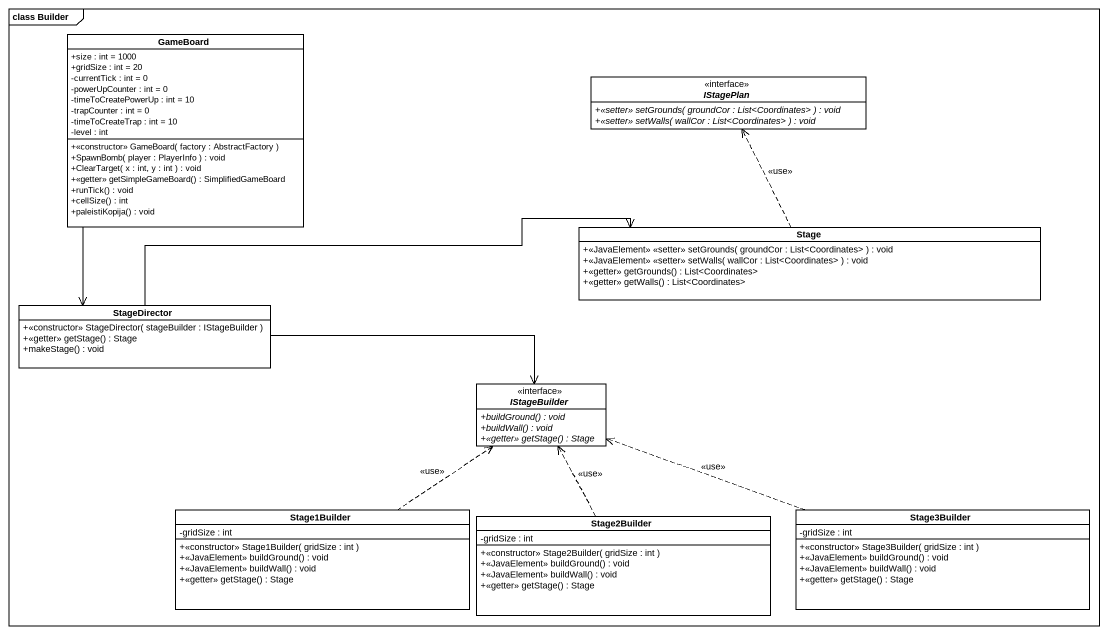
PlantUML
@startuml
mainframe class Builder
hide circle
hide empty members
skinparam classAttributeIconSize 0
class GameBoard {
  +size : int = 1000
  +gridSize : int = 20
  -currentTick : int = 0
  -powerUpCounter : int = 0
  -timeToCreatePowerUp : int = 10
  -trapCounter : int = 0
  -timeToCreateTrap : int = 10
  -level : int
  +<<constructor>> GameBoard( factory : AbstractFactory )
  +SpawnBomb( player : PlayerInfo ) : void
  +ClearTarget( x : int, y : int ) : void
  +<<getter>> getSimpleGameBoard() : SimplifiedGameBoard
  +runTick() : void
  +cellSize() : int
  +paleistiKopija() : void
}
interface IStagePlan {
  {abstract} +<<setter>> setGrounds( groundCor : List<Coordinates> ) : void
  {abstract} +<<setter>> setWalls( wallCor : List<Coordinates> ) : void
}
class Stage {
  +<<JavaElement>> <<setter>> setGrounds( groundCor : List<Coordinates> ) : void
  +<<JavaElement>> <<setter>> setWalls( wallCor : List<Coordinates> ) : void
  +<<getter>> getGrounds() : List<Coordinates>
  +<<getter>> getWalls() : List<Coordinates>
}
class StageDirector {
  +<<constructor>> StageDirector( stageBuilder : IStageBuilder )
  +<<getter>> getStage() : Stage
  +makeStage() : void
}
interface IStageBuilder {
  {abstract} +buildGround() : void
  {abstract} +buildWall() : void
  {abstract} +<<getter>> getStage() : Stage
}
class Stage1Builder {
  -gridSize : int
  +<<constructor>> Stage1Builder( gridSize : int )
  +<<JavaElement>> buildGround() : void
  +<<JavaElement>> buildWall() : void
  +<<getter>> getStage() : Stage
}
class Stage2Builder {
  -gridSize : int
  +<<constructor>> Stage2Builder( gridSize : int )
  +<<JavaElement>> buildGround() : void
  +<<JavaElement>> buildWall() : void
  +<<getter>> getStage() : Stage
}
class Stage3Builder {
  -gridSize : int
  +<<constructor>> Stage3Builder( gridSize : int )
  +<<JavaElement>> buildGround() : void
  +<<JavaElement>> buildWall() : void
  +<<getter>> getStage() : Stage
}
GameBoard --> StageDirector
Stage .up.> IStagePlan : <<use>>
StageDirector -right-> Stage
StageDirector -right-> IStageBuilder
Stage1Builder .up.> IStageBuilder : <<use>>
Stage2Builder .up.> IStageBuilder : <<use>>
Stage3Builder .left.> IStageBuilder : <<use>>
@enduml
